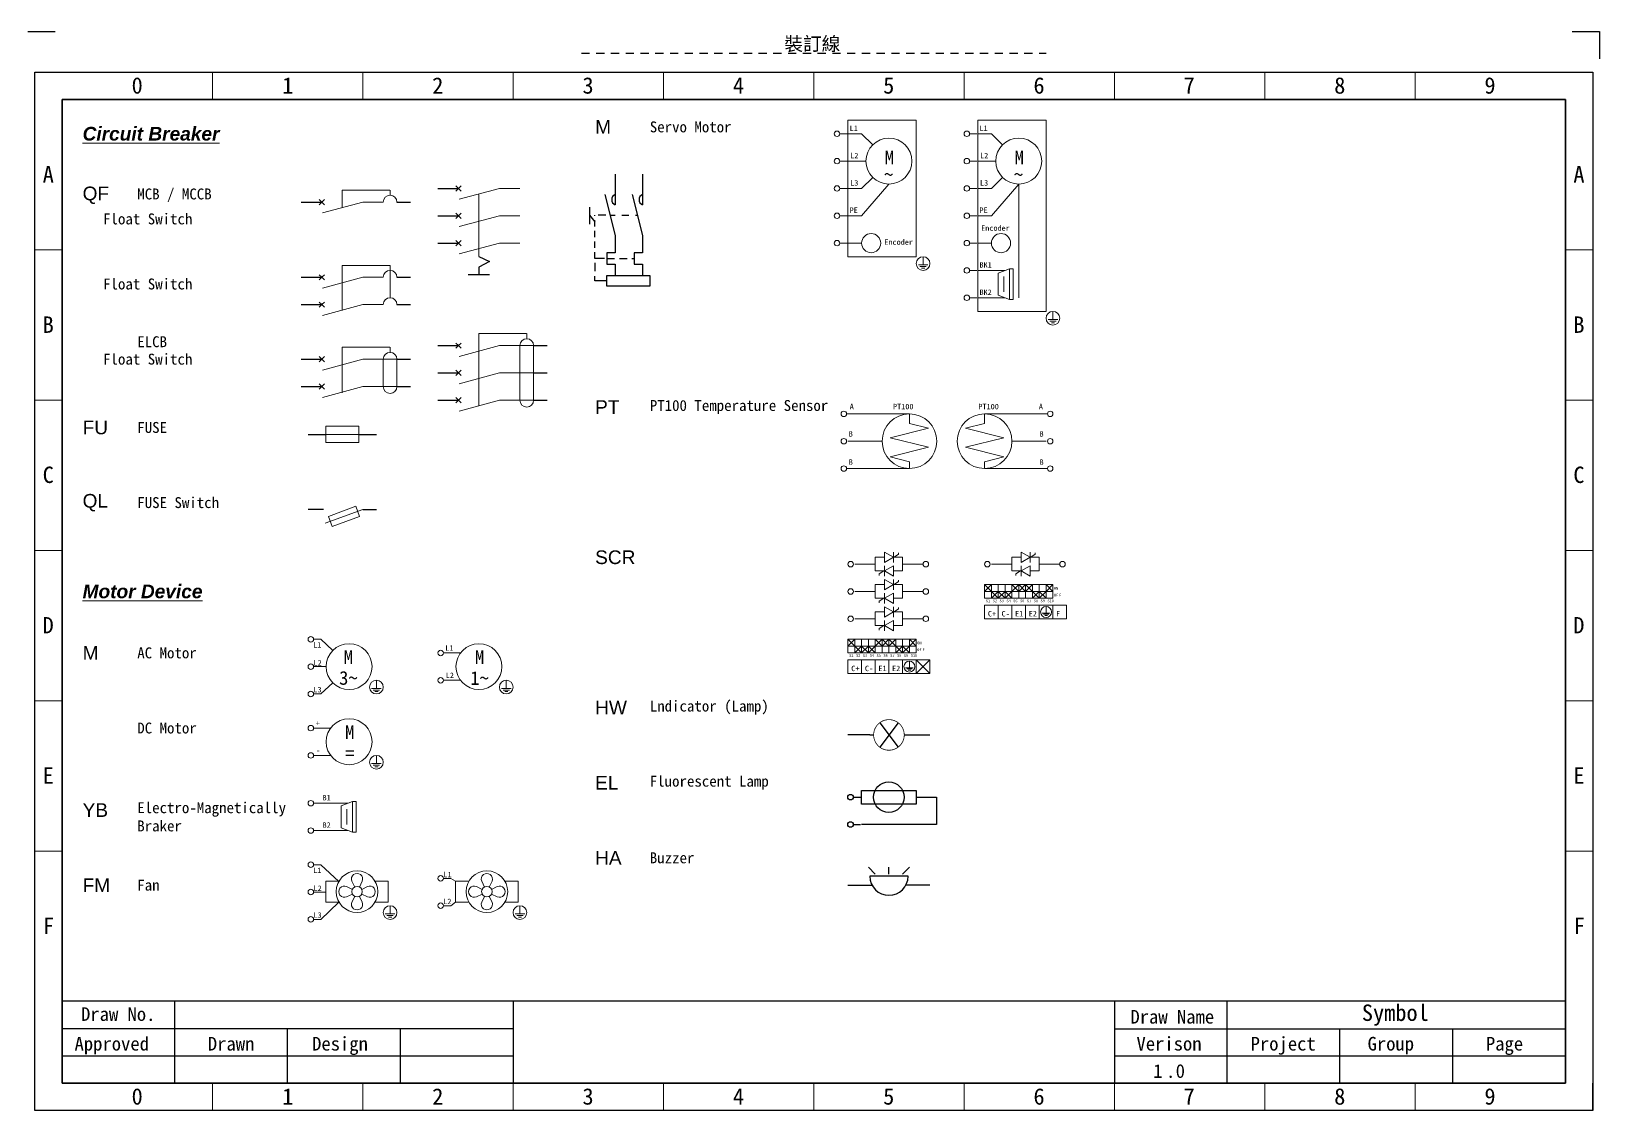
# Model space of a CAD drawing. Header units: millimetres. Extents: x -782 to 3702, y -797 to 1013.
# Drawn here: x 346.1 to 633, y 815.4 to 1012.9 of the extents above; entities that cross this region are included whole.
import ezdxf
from ezdxf.enums import TextEntityAlignment as Align

# ---------------------------------------------------------------- set-up
doc = ezdxf.new("R2010")
doc.units = ezdxf.units.MM
doc.linetypes.add('JIS_02_0.7', pattern=[1.35, 0.75, -0.6])
doc.styles.add('圖框字型', font='kaiu.ttf')
doc.styles.add('符號名稱2.0', font='kaiu.ttf', dxfattribs={"height": 2})
doc.styles.add('符號字型1.0', font='kaiu.ttf', dxfattribs={"height": 1})
doc.styles.add('符號字型2.5', font='kaiu.ttf', dxfattribs={"height": 2.5})
doc.styles.add('符號縮寫2.5', font='arial.ttf', dxfattribs={"height": 2.5})
doc.styles.add('符號說明2.5粗斜', font='arialbi.ttf', dxfattribs={"height": 2.5})

# ---------------------------------------------------------------- blocks, each defined once
blk = doc.blocks.new('A$C44B14BB1')
at = {"color": 0, "linetype": 'ByBlock'}
for p, q in [((0, 0), (3.75, 0)), ((17.5, 0), (20, 0))]:
    blk.add_line(p, q, dxfattribs=at)
at = {"color": 0, "linetype": 'ByBlock', "lineweight": 13}
for p, q in [((3.75, 0), (3.28, 0.47)), ((3.75, 0), (3.28, -0.47)), ((3.75, 0), (4.22, 0.47)), ((3.75, 0), (4.22, -0.47)), ((11.25, 0), (3.91, -1.98)), ((16.23, 2.18), (7.49, 2.18)), ((7.49, 2.18, 0.52), (7.49, -0.94, 3)), ((11.25, 0), (15, 0)), ((16.25, 1.25), (16.25, 2.18))]:
    blk.add_line(p, q, dxfattribs=at)
blk.add_arc((16.25, 0), 1.25, 0, 180, dxfattribs=at)
blk = doc.blocks.new('A$C35284D8F')
at = {"color": 0, "linetype": 'ByBlock'}
for p, q in [((0, 0), (3.75, 0)), ((17.5, 0), (20, 0)), ((0, -5), (3.75, -5)), ((17.5, -5), (20, -5))]:
    blk.add_line(p, q, dxfattribs=at)
at = {"color": 0, "linetype": 'ByBlock', "lineweight": 13}
for p, q in [((3.75, 0), (3.28, 0.47)), ((3.75, 0), (3.28, -0.47)), ((3.75, 0), (4.22, 0.47)), ((3.75, 0), (4.22, -0.47)), ((11.25, 0), (3.91, -1.98)), ((16.25, 2.18), (7.49, 2.18)), ((7.49, 2.18, 0.52), (7.49, -6.09, 3)), ((11.25, 0), (15, 0)), ((16.25, -3.75), (16.25, 2.18)), ((3.75, -5), (3.28, -4.53)), ((3.75, -5), (3.28, -5.47)), ((3.75, -5), (4.22, -4.53)), ((3.75, -5), (4.22, -5.47)), ((11.25, -5), (3.91, -6.98)), ((11.25, -5), (15, -5))]:
    blk.add_line(p, q, dxfattribs=at)
for centre in [(16.25, 0), (16.25, -5)]:
    blk.add_arc(centre, 1.25, 0, 180, dxfattribs=at)
blk = doc.blocks.new('A$C55621C81')
at = {"color": 0, "linetype": 'ByBlock'}
for p, q in [((0, 0), (3.75, 0)), ((0, -5), (3.75, -5)), ((0, -10), (3.75, -10))]:
    blk.add_line(p, q, dxfattribs=at)
at = {"color": 0, "linetype": 'ByBlock', "lineweight": 13}
for p, q in [((3.75, 0), (3.28, 0.47)), ((3.75, 0), (3.28, -0.47)), ((3.75, 0), (4.22, 0.47)), ((3.75, 0), (4.22, -0.47)), ((11.25, 0), (3.91, -1.98)), ((11.25, 0), (15, 0)), ((7.49, -1.02), (7.49, -12.47)), ((3.75, -5), (3.28, -4.53)), ((3.75, -5), (3.28, -5.47)), ((3.75, -5), (4.22, -4.53)), ((3.75, -5), (4.22, -5.47)), ((11.25, -5), (3.91, -6.98)), ((11.25, -5), (15, -5)), ((3.75, -10), (3.28, -9.53)), ((3.75, -10), (3.28, -10.47)), ((3.75, -10), (4.22, -9.53)), ((3.75, -10), (4.22, -10.47)), ((11.25, -10), (3.91, -11.98)), ((11.25, -10), (15, -10))]:
    blk.add_line(p, q, dxfattribs=at)
for p, q in [((7.49, -12.47), (9.44, -13.36)), ((9.44, -13.36), (7.49, -14.39)), ((5.55, -15.75), (7.49, -15.75)), ((7.49, -14.39), (7.49, -15.75)), ((7.49, -15.75), (9.44, -15.75))]:
    blk.add_line(p, q)
blk = doc.blocks.new('A$C05BC1D87')
at = {"color": 0, "linetype": 'ByBlock'}
for p, q in [((0, 0), (3.75, 0)), ((17.5, 0), (20, 0)), ((0, -5), (3.75, -5)), ((17.5, -5), (20, -5))]:
    blk.add_line(p, q, dxfattribs=at)
at = {"color": 0, "linetype": 'ByBlock', "lineweight": 13}
for p, q in [((3.75, 0), (3.28, 0.47)), ((3.75, 0), (3.28, -0.47)), ((3.75, 0), (4.22, 0.47)), ((3.75, 0), (4.22, -0.47)), ((11.25, 0), (3.91, -1.98)), ((16.23, 2.18), (7.49, 2.18)), ((7.49, 2.18, 0.52), (7.49, -6.17, 3)), ((11.25, 0), (17.5, 0)), ((15, 0), (15, -5)), ((16.25, 1.25), (16.25, 2.18)), ((17.5, 0), (17.5, -5)), ((3.75, -5), (3.28, -4.53)), ((3.75, -5), (3.28, -5.47)), ((3.75, -5), (4.22, -4.53)), ((3.75, -5), (4.22, -5.47)), ((11.25, -5), (3.91, -6.98)), ((11.25, -5), (17.5, -5))]:
    blk.add_line(p, q, dxfattribs=at)
for centre, start, end in [((16.25, 0), 0, 180), ((16.25, -5), 180, 0)]:
    blk.add_arc(centre, 1.25, start, end, dxfattribs=at)
blk = doc.blocks.new('A$C50E5563B')
at = {"color": 0, "linetype": 'ByBlock'}
for p, q in [((0, 0), (3.75, 0)), ((17.5, 0), (20, 0)), ((0, -5), (3.75, -5)), ((17.5, -5), (20, -5)), ((0, -10), (3.75, -10)), ((17.5, -10), (20, -10))]:
    blk.add_line(p, q, dxfattribs=at)
at = {"color": 0, "linetype": 'ByBlock', "lineweight": 13}
for p, q in [((3.75, 0), (3.28, 0.47)), ((3.75, 0), (3.28, -0.47)), ((3.75, 0), (4.22, 0.47)), ((3.75, 0), (4.22, -0.47)), ((11.25, 0), (3.91, -1.98)), ((16.23, 2.18), (7.49, 2.18)), ((7.49, 2.18, 0.52), (7.49, -10.95, 3)), ((11.25, 0), (17.5, 0)), ((15, 0), (15, -10)), ((16.25, 1.25), (16.25, 2.18)), ((17.5, 0), (17.5, -10)), ((3.75, -5), (3.28, -4.53)), ((3.75, -5), (3.28, -5.47)), ((3.75, -5), (4.22, -4.53)), ((3.75, -5), (4.22, -5.47)), ((11.25, -5), (3.91, -6.98)), ((11.25, -5), (17.5, -5)), ((3.75, -10), (3.28, -9.53)), ((3.75, -10), (3.28, -10.47)), ((3.75, -10), (4.22, -9.53)), ((3.75, -10), (4.22, -10.47)), ((11.25, -10), (3.91, -11.98)), ((11.25, -10), (17.5, -10))]:
    blk.add_line(p, q, dxfattribs=at)
for centre, start, end in [((16.25, 0), 0, 180), ((16.25, -10), 180, 0)]:
    blk.add_arc(centre, 1.25, start, end, dxfattribs=at)
blk = doc.blocks.new('A$C52DF4044')
at = {"color": 0, "linetype": 'ByBlock'}
for p, q in [((0, 0), (3.25, 0)), ((9.25, 0), (12.5, 0))]:
    blk.add_line(p, q, dxfattribs=at)
at = {"color": 0, "linetype": 'ByBlock', "lineweight": 13}
for p, q in [((3.25, 1.5), (3.25, -1.5)), ((9.25, 1.5), (3.25, 1.5)), ((9.25, 0), (3.25, 0)), ((9.25, -1.5), (9.25, 1.5)), ((3.25, -1.5), (9.25, -1.5))]:
    blk.add_line(p, q, dxfattribs=at)
blk = doc.blocks.new('A$C33DD554E')
at = {"color": 0, "linetype": 'ByBlock'}
for p, q in [((2.81, 0), (0, 0)), ((10, 0), (12.5, 0))]:
    blk.add_line(p, q, dxfattribs=at)
at = {"color": 0, "linetype": 'ByBlock', "lineweight": 13}
for p, q in [((3.75, -1.25), (8.75, 0.62)), ((8.75, 0.62), (3.75, -1.25)), ((8.75, 0.62), (9.38, -1.25)), ((9.38, -1.25), (8.75, 0.62)), ((10, 0), (3.13, -2.5)), ((4.38, -3.13), (3.75, -1.25)), ((3.75, -1.25), (4.38, -3.13)), ((9.38, -1.25), (4.38, -3.13)), ((4.38, -3.13), (9.38, -1.25))]:
    blk.add_line(p, q, dxfattribs=at)
blk = doc.blocks.new('A$C679C7144')
at = {"color": 0, "linetype": 'ByBlock', "lineweight": 13}
for p, q in [((1, 0), (2.33, 0)), ((2.33, 0), (4.54, -2.04)), ((1, -5), (2.33, -5)), ((3.3, -5), (2.33, -5)), ((2.33, -10), (4.53, -7.97)), ((12.5, -7.5), (12.5, -9)), ((1, -10), (2.33, -10)), ((11.62, -9), (13.38, -9)), ((11.92, -9.29), (13.08, -9.29)), ((12.21, -9.58), (12.79, -9.58))]:
    blk.add_line(p, q, dxfattribs=at)
for centre, radius in [((0.5, 0), 0.5), ((7.5, -5), 4.2), ((0.5, -5), 0.5), ((12.5, -8.75), 1.25), ((0.5, -10), 0.5)]:
    blk.add_circle(centre, radius, dxfattribs=at)
at = {"color": 0, "linetype": 'ByBlock', "lineweight": 13, "style": '符號字型1.0'}
for s, p in [('L1', (0.93, -1.52)), ('L2', (1, -4.8)), ('L3', (0.97, -9.71))]:
    blk.add_text(s, height=1, dxfattribs=at).set_placement(p)
at = {"color": 0, "linetype": 'ByBlock', "lineweight": 13, "style": '符號字型2.5'}
for s, p in [('M', (7.37, -3.24)), ('3~', (7.37, -7.09))]:
    blk.add_text(s, height=2.5, dxfattribs=at).set_placement(p, align=Align.MIDDLE)
blk = doc.blocks.new('A$C44B97992')
at = {"color": 0, "linetype": 'ByBlock', "lineweight": 13}
for p, q in [((1, 0), (2.33, 0)), ((4.13, 0), (2.33, 0)), ((1, -5), (2.33, -5)), ((2.33, -5), (4.13, -5)), ((12.5, -5), (12.5, -6.5)), ((11.62, -6.5), (13.38, -6.5)), ((11.92, -6.79), (13.08, -6.79)), ((12.21, -7.08), (12.79, -7.08))]:
    blk.add_line(p, q, dxfattribs=at)
for centre, radius in [((0.5, 0), 0.5), ((7.5, -2.5), 4.2), ((0.5, -5), 0.5), ((12.5, -6.25), 1.25)]:
    blk.add_circle(centre, radius, dxfattribs=at)
at = {"color": 0, "linetype": 'ByBlock', "lineweight": 13, "style": '符號字型1.0'}
for s, p in [('L1', (1.35, 0.4)), ('L2', (1.43, -4.59))]:
    blk.add_text(s, height=1, dxfattribs=at).set_placement(p)
at = {"color": 0, "linetype": 'ByBlock', "lineweight": 13, "style": '符號字型2.5'}
for s, p in [('M', (7.62, -0.74)), ('1~', (7.62, -4.59))]:
    blk.add_text(s, height=2.5, dxfattribs=at).set_placement(p, align=Align.MIDDLE)
blk = doc.blocks.new('A$C04592D44')
at = {"color": 0, "linetype": 'ByBlock', "lineweight": 13}
for p, q in [((1, 0), (2.33, 0)), ((4.13, 0), (2.33, 0)), ((1, -5), (2.33, -5)), ((2.33, -5), (4.13, -5)), ((12.5, -5), (12.5, -6.5)), ((11.62, -6.5), (13.38, -6.5)), ((11.92, -6.79), (13.08, -6.79)), ((12.21, -7.08), (12.79, -7.08))]:
    blk.add_line(p, q, dxfattribs=at)
for centre, radius in [((0.5, 0), 0.5), ((7.5, -2.5), 4.2), ((0.5, -5), 0.5), ((12.5, -6.25), 1.25)]:
    blk.add_circle(centre, radius, dxfattribs=at)
at = {"color": 0, "linetype": 'ByBlock', "lineweight": 13, "style": '符號字型1.0'}
for s, p in [('+', (1.4, 0.4)), ('-', (1.46, -4.59))]:
    blk.add_text(s, height=1, dxfattribs=at).set_placement(p)
at = {"color": 0, "linetype": 'ByBlock', "lineweight": 13, "style": '符號字型2.5'}
for s, p in [('M', (7.62, -0.74)), ('=', (7.62, -4.59))]:
    blk.add_text(s, height=2.5, dxfattribs=at).set_placement(p, align=Align.MIDDLE)
blk = doc.blocks.new('A$C472E2A1E')
at = {"color": 0, "linetype": 'ByBlock', "lineweight": 13}
for p, q in [((1, 0), (2.33, 0)), ((2.33, 0), (7.34, 0)), ((8.12, 0.3), (6.06, -0.49)), ((8.12, -5.3), (8.12, 0.3)), ((8.82, 0.3), (8.12, 0.3)), ((8.82, -5.3), (8.82, 0.3)), ((6.06, -0.49), (6.06, -4.51)), ((7.07, -3.9), (7.07, -1.1)), ((1, -5), (2.33, -5)), ((2.33, -5), (7.34, -5)), ((6.06, -4.51), (8.12, -5.3)), ((8.12, -5.3), (8.82, -5.3))]:
    blk.add_line(p, q, dxfattribs=at)
for centre in [(0.5, 0), (0.5, -5)]:
    blk.add_circle(centre, 0.5, dxfattribs=at)
at = {"color": 0, "linetype": 'ByBlock', "lineweight": 13, "style": '符號字型1.0'}
for s, p in [('B1', (2.64, 0.51)), ('B2', (2.64, -4.49))]:
    blk.add_text(s, height=1, dxfattribs=at).set_placement(p)
blk = doc.blocks.new('A$C63397656')
at = {"color": 0, "linetype": 'ByBlock', "lineweight": 13}
for p, q in [((1, 0), (2.33, 0)), ((2.33, 0), (5.64, -3.06)), ((1, -5), (2.33, -5)), ((3.3, -5), (2.33, -5)), ((3.24, -4.93), (3.24, -3.03)), ((3.24, -3.03), (5.69, -3.03)), ((3.24, -6.84), (3.24, -4.93)), ((8.1, -4.51), (7.05, -3.98)), ((7.05, -5.89), (8.1, -5.36)), ((8.53, -4.08), (8, -3.03)), ((9.9, -3.03), (9.38, -4.08)), ((9.8, -4.51), (10.86, -3.98)), ((10.86, -5.89), (9.81, -5.36)), ((12.25, -3.03), (14.67, -3.03)), ((14.67, -3.03), (14.67, -4.93)), ((14.67, -4.93), (14.67, -6.84)), ((2.33, -10), (5.57, -6.89)), ((5.67, -6.84), (3.24, -6.84)), ((8.53, -5.79), (8, -6.84)), ((9.9, -6.84), (9.38, -5.79)), ((14.67, -6.84), (12.26, -6.84)), ((15, -7.5), (15, -9)), ((1, -10), (2.33, -10)), ((14.12, -9), (15.88, -9)), ((14.42, -9.29), (15.58, -9.29)), ((14.71, -9.58), (15.29, -9.58))]:
    blk.add_line(p, q, dxfattribs=at)
for centre, radius in [((0.5, 0), 0.5), ((0.5, -5), 0.5), ((8.95, -4.93), 0.953), ((15, -8.75), 1.25), ((0.5, -10), 0.5)]:
    blk.add_circle(centre, radius, dxfattribs=at)
for centre, radius, start, end in [((8.95, -4.93), 3.81, 90, 180), ((8.95, -2.63), 1.03, 337.3801, 202.6199), ((8.95, -4.93), 3.81, 0, 90), ((8.95, -4.93), 3.81, 180, 270), ((6.65, -4.93), 1.03, 67.3801, 292.6199), ((8.95, -4.93), 3.81, 270, 0), ((11.25, -4.93), 1.03, 247.3801, 112.6199), ((8.95, -7.23), 1.03, 157.3801, 22.6199)]:
    blk.add_arc(centre, radius, start, end, dxfattribs=at)
at = {"color": 0, "linetype": 'ByBlock', "lineweight": 13, "style": '符號字型1.0'}
for s, p in [('L1', (0.93, -1.52)), ('L2', (1, -4.8)), ('L3', (0.97, -9.71))]:
    blk.add_text(s, height=1, dxfattribs=at).set_placement(p)
blk = doc.blocks.new('A$C152535F5')
at = {"color": 0, "linetype": 'ByBlock', "lineweight": 13}
for p, q in [((1, 0), (2.33, 0)), ((2.33, 0), (3.24, -0.53)), ((3.24, -2.43), (3.24, -0.53)), ((3.24, -0.53), (5.69, -0.53)), ((3.24, -4.34), (3.24, -2.43)), ((8.1, -2.01), (7.05, -1.48)), ((7.05, -3.39), (8.1, -2.86)), ((8.53, -1.58), (8, -0.53)), ((9.9, -0.53), (9.38, -1.58)), ((9.8, -2.01), (10.86, -1.48)), ((10.86, -3.39), (9.81, -2.86)), ((12.25, -0.53), (14.67, -0.53)), ((14.67, -0.53), (14.67, -2.43)), ((14.67, -2.43), (14.67, -4.34)), ((1, -5), (2.33, -5)), ((3.24, -4.34), (2.33, -5)), ((5.67, -4.34), (3.24, -4.34)), ((8.53, -3.29), (8, -4.34)), ((9.9, -4.34), (9.38, -3.29)), ((14.67, -4.34), (12.26, -4.34)), ((15, -5), (15, -6.5)), ((14.12, -6.5), (15.88, -6.5)), ((14.42, -6.79), (15.58, -6.79)), ((14.71, -7.08), (15.29, -7.08))]:
    blk.add_line(p, q, dxfattribs=at)
for centre, radius in [((0.5, 0), 0.5), ((8.95, -2.43), 0.953), ((0.5, -5), 0.5), ((15, -6.25), 1.25)]:
    blk.add_circle(centre, radius, dxfattribs=at)
for centre, radius, start, end in [((8.95, -2.43), 3.81, 90, 180), ((8.95, -0.13), 1.03, 337.3801, 202.6199), ((8.95, -2.43), 3.81, 0, 90), ((8.95, -2.43), 3.81, 180, 270), ((6.65, -2.43), 1.03, 67.3801, 292.6199), ((8.95, -2.43), 3.81, 270, 0), ((11.25, -2.43), 1.03, 247.3801, 112.6199), ((8.95, -4.73), 1.03, 157.3801, 22.6199)]:
    blk.add_arc(centre, radius, start, end, dxfattribs=at)
at = {"color": 0, "linetype": 'ByBlock', "lineweight": 13, "style": '符號字型1.0'}
for s, p in [('L1', (1, 0.2)), ('L2', (0.97, -4.71))]:
    blk.add_text(s, height=1, dxfattribs=at).set_placement(p)
blk = doc.blocks.new('A$C0ABA1A01')
at = {"color": 0, "linetype": 'ByBlock', "lineweight": 13}
for p, q in [((1, 0), (2.33, 0)), ((15, 2.5), (2.5, 2.5)), ((2.5, 2.5), (2.5, -22.5)), ((2.5, 0), (5, 0)), ((5, 0), (7.04, -2.04)), ((15, -22.5), (15, 2.5)), ((1, -5), (2.33, -5)), ((2.5, -5), (5.8, -5)), ((5, -10), (7.03, -7.97)), ((1, -10), (2.33, -10)), ((2.5, -10), (5, -10)), ((5, -15), (10, -9.2)), ((1, -15), (2.33, -15)), ((2.5, -15), (5, -15)), ((5, -15), (5, -15)), ((1, -20), (2.33, -20)), ((2.5, -20), (5, -20)), ((2.5, -22.5), (15, -22.5)), ((16.25, -22.5), (16.25, -24)), ((15.38, -24), (17.12, -24)), ((15.67, -24.29), (16.83, -24.29)), ((15.96, -24.58), (16.54, -24.58))]:
    blk.add_line(p, q, dxfattribs=at)
for centre, radius in [((0.5, 0), 0.5), ((10, -5), 4.2), ((0.5, -5), 0.5), ((0.5, -10), 0.5), ((0.5, -15), 0.5), ((0.5, -20), 0.5), ((6.75, -20), 1.75), ((16.25, -23.75), 1.25)]:
    blk.add_circle(centre, radius, dxfattribs=at)
at = {"color": 0, "linetype": 'ByBlock', "lineweight": 13, "style": '符號字型1.0'}
for s, p in [('L1', (2.81, 0.52)), ('L2', (2.92, -4.48)), ('L3', (2.91, -9.48)), ('PE', (2.81, -14.48)), ('Encoder', (9.16, -20.31))]:
    blk.add_text(s, height=1, dxfattribs=at).set_placement(p)
at = {"color": 0, "linetype": 'ByBlock', "lineweight": 13, "style": '符號字型2.5'}
for s, p in [('M', (10.08, -4.33)), ('~', (9.96, -7.44))]:
    blk.add_text(s, height=2.5, dxfattribs=at).set_placement(p, align=Align.MIDDLE)
blk = doc.blocks.new('A$C69D84E00')
at = {"color": 0, "linetype": 'ByBlock', "lineweight": 13}
for p, q in [((1, 0), (2.33, 0)), ((15, 2.5), (2.5, 2.5)), ((2.5, 2.5), (2.5, -32.5)), ((2.5, 0), (5, 0)), ((5, 0), (7.04, -2.04)), ((15, -32.5), (15, 2.5)), ((1, -5), (2.33, -5)), ((2.5, -5), (5.8, -5)), ((5, -10), (7.03, -7.97)), ((1, -10), (2.33, -10)), ((2.5, -10), (5, -10)), ((5, -15), (10, -9.2)), ((10, -9.2), (10, -30)), ((1, -15), (2.33, -15)), ((2.5, -15), (5, -15)), ((5, -15), (5, -15)), ((1, -20), (2.33, -20)), ((2.5, -20), (5, -20)), ((1, -25), (2.33, -25)), ((2.5, -25), (7.51, -25)), ((8.29, -24.7), (6.23, -25.49)), ((6.23, -25.49), (6.23, -29.51)), ((8.29, -30.3), (8.29, -24.7)), ((8.99, -24.7), (8.29, -24.7)), ((8.99, -30.3), (8.99, -24.7)), ((7.24, -28.9), (7.24, -26.1)), ((1, -30), (2.33, -30)), ((2.5, -30), (7.51, -30)), ((6.23, -29.51), (8.29, -30.3)), ((8.29, -30.3), (8.99, -30.3)), ((2.5, -32.5), (15, -32.5)), ((15.38, -34), (17.13, -34)), ((15.67, -34.29), (16.83, -34.29)), ((16.25, -32.5), (16.25, -34)), ((15.96, -34.58), (16.54, -34.58))]:
    blk.add_line(p, q, dxfattribs=at)
for centre, radius in [((0.5, 0), 0.5), ((10, -5), 4.2), ((0.5, -5), 0.5), ((0.5, -10), 0.5), ((0.5, -15), 0.5), ((0.5, -20), 0.5), ((6.75, -20), 1.75), ((0.5, -25), 0.5), ((0.5, -30), 0.5), ((16.25, -33.75), 1.25)]:
    blk.add_circle(centre, radius, dxfattribs=at)
at = {"color": 0, "linetype": 'ByBlock', "lineweight": 13, "style": '符號字型1.0'}
for s, p in [('L1', (2.81, 0.52)), ('L2', (2.92, -4.48)), ('L3', (2.91, -9.48)), ('PE', (2.81, -14.48)), ('Encoder', (3.12, -17.75)), ('BK1', (2.81, -24.49)), ('BK2', (2.81, -29.49))]:
    blk.add_text(s, height=1, dxfattribs=at).set_placement(p)
at = {"color": 0, "linetype": 'ByBlock', "lineweight": 13, "style": '符號字型2.5'}
for s, p in [('M', (10.08, -4.33)), ('~', (9.96, -7.44))]:
    blk.add_text(s, height=2.5, dxfattribs=at).set_placement(p, align=Align.MIDDLE)
blk = doc.blocks.new('A$C33E17E8F')
at = {"color": 0, "linetype": 'ByBlock', "lineweight": 13}
for p, q in [((1, 0), (2.5, 0)), ((12.5, 0), (2.5, 0)), ((12.5, 0), (12.5, -1.75)), ((9, -4.38), (16, -2.62)), ((16, -2.62), (12.5, -1.75)), ((7.5, -5), (1.25, -5)), ((9, -4.38), (9, -4.38)), ((16, -6.12), (9, -4.38)), ((9, -7.88), (16, -6.12)), ((9, -7.88), (12.5, -8.75)), ((1, -10), (2.5, -10)), ((12.5, -10), (2.5, -10)), ((12.5, -8.75), (12.5, -10))]:
    blk.add_line(p, q, dxfattribs=at)
for centre in [(0.5, 0), (0.5, -5), (0.5, -10)]:
    blk.add_circle(centre, 0.5, dxfattribs=at)
for start, end in [(90, 270), (270, 90)]:
    blk.add_arc((12.5, -5), 5, start, end, dxfattribs=at)
at = {"color": 0, "linetype": 'ByBlock', "lineweight": 13, "style": '符號字型1.0'}
for s, p in [('A', (1.57, 0.85)), ('PT100', (9.5, 0.84)), ('B', (1.4, -4.17)), ('B', (1.4, -9.32))]:
    blk.add_text(s, height=1, dxfattribs=at).set_placement(p)
blk = doc.blocks.new('A$C43A1422B')
at = {"color": 0, "linetype": 'ByBlock', "lineweight": 13}
for p, q in [((-12.5, 0), (-12.5, -1.75)), ((-12.5, 0), (-2.5, 0)), ((-1, 0), (-2.5, 0)), ((-16, -2.62), (-12.5, -1.75)), ((-9, -4.38), (-16, -2.62)), ((-16, -6.12), (-9, -4.38)), ((-9, -4.38), (-9, -4.38)), ((-7.5, -5), (-1.25, -5)), ((-9, -7.88), (-16, -6.12)), ((-9, -7.88), (-12.5, -8.75)), ((-12.5, -8.75), (-12.5, -10)), ((-12.5, -10), (-2.5, -10)), ((-1, -10), (-2.5, -10))]:
    blk.add_line(p, q, dxfattribs=at)
for centre in [(-0.5, 0), (-0.5, -5), (-0.5, -10)]:
    blk.add_circle(centre, 0.5, dxfattribs=at)
for start, end in [(90, 270), (270, 90)]:
    blk.add_arc((-12.5, -5), 5, start, end, dxfattribs=at)
at = {"color": 0, "linetype": 'ByBlock', "lineweight": 13, "style": '符號字型1.0'}
for s, p in [('PT100', (-13.64, 0.84)), ('A', (-2.58, 0.85)), ('B', (-2.45, -4.17)), ('B', (-2.45, -9.32))]:
    blk.add_text(s, height=1, dxfattribs=at).set_placement(p)
blk = doc.blocks.new('A$C1A0F7333')
at = {"color": 0, "linetype": 'ByBlock', "lineweight": 13}
for p, q in [((5, 3.75), (5, 1.25)), ((5, 3.75), (6.68, 3.75)), ((6.68, 4.71), (6.68, 2.79)), ((8.34, 3.75), (6.68, 4.71)), ((6.68, 2.79), (8.34, 3.75)), ((8.34, 4.71), (8.34, 2.79)), ((10, 3.75), (8.34, 3.75)), ((8.45, 3.75), (9.27, 4.3)), ((9.27, 4.3), (9.27, 4.57)), ((10, 3.75), (10, 1.25)), ((5, 2.5), (1.25, 2.5)), ((6.67, 1.25), (5, 1.25)), ((6.56, 1.25), (5.74, 0.7)), ((5.74, 0.7), (5.74, 0.43)), ((6.67, 1.25), (8.33, 2.21)), ((6.67, 2.21), (6.67, 0.29)), ((8.33, 0.29), (6.67, 1.25)), ((8.33, 2.21), (8.33, 0.29)), ((10, 1.25), (8.33, 1.25)), ((10, 2.5), (13.75, 2.5)), ((5, -2.5), (1.25, -2.5)), ((5, -1.25), (5, -3.75)), ((5, -1.25), (6.68, -1.25)), ((6.67, -3.75), (8.33, -2.79)), ((6.67, -2.79), (6.67, -4.71)), ((6.68, -0.29), (6.68, -2.21)), ((8.34, -1.25), (6.68, -0.29)), ((6.68, -2.21), (8.34, -1.25)), ((8.33, -2.79), (8.33, -4.71)), ((8.34, -0.29), (8.34, -2.21)), ((10, -1.25), (8.34, -1.25)), ((8.45, -1.25), (9.27, -0.7)), ((9.27, -0.7), (9.27, -0.43)), ((10, -1.25), (10, -3.75)), ((10, -2.5), (13.75, -2.5)), ((6.67, -3.75), (5, -3.75)), ((6.56, -3.75), (5.74, -4.3)), ((5.74, -4.3), (5.74, -4.57)), ((8.33, -4.71), (6.67, -3.75)), ((6.68, -5.29), (6.68, -7.21)), ((8.34, -6.25), (6.68, -5.29)), ((10, -3.75), (8.33, -3.75)), ((8.34, -5.29), (8.34, -7.21)), ((8.45, -6.25), (9.27, -5.7)), ((9.27, -5.7), (9.27, -5.43)), ((5, -7.5), (1.25, -7.5)), ((5, -6.25), (5, -8.75)), ((5, -6.25), (6.68, -6.25)), ((6.67, -8.75), (8.33, -7.79)), ((6.67, -7.79), (6.67, -9.71)), ((6.68, -7.21), (8.34, -6.25)), ((8.33, -7.79), (8.33, -9.71)), ((10, -6.25), (8.34, -6.25)), ((10, -6.25), (10, -8.75)), ((10, -7.5), (13.75, -7.5)), ((0, -11.25), (1.25, -11.25)), ((0, -12.5), (0, -11.25)), ((0, -12.5), (1.25, -11.25)), ((1.25, -11.25), (0, -11.25)), ((0, -11.25), (1.25, -12.5)), ((1.25, -11.25), (1.25, -12.5)), ((1.25, -11.25), (2.5, -11.25)), ((1.25, -12.5), (1.25, -11.25)), ((2.5, -11.25), (2.5, -12.5)), ((2.5, -11.25), (3.75, -11.25)), ((2.5, -12.5), (2.5, -11.25)), ((3.75, -11.25), (3.75, -12.5)), ((3.75, -11.25), (5, -11.25)), ((3.75, -12.5), (3.75, -11.25)), ((6.67, -8.75), (5, -8.75)), ((5, -11.25), (5, -12.5)), ((5, -11.25), (6.25, -11.25)), ((5, -12.5), (5, -11.25)), ((6.25, -11.25), (5, -12.5)), ((5, -11.25), (6.25, -12.5)), ((6.56, -8.75), (5.74, -9.3)), ((5.74, -9.3), (5.74, -9.57)), ((6.25, -11.25), (6.25, -12.5)), ((6.25, -11.25), (7.5, -11.25)), ((6.25, -12.5), (6.25, -11.25)), ((7.5, -11.25), (6.25, -12.5)), ((6.25, -11.25), (7.5, -12.5)), ((8.33, -9.71), (6.67, -8.75)), ((7.5, -11.25), (7.5, -12.5)), ((7.5, -11.25), (8.75, -11.25)), ((7.5, -12.5), (7.5, -11.25)), ((8.75, -11.25), (7.5, -12.5)), ((7.5, -11.25), (8.75, -12.5)), ((10, -8.75), (8.33, -8.75)), ((8.75, -11.25), (8.75, -12.5)), ((8.75, -11.25), (10, -11.25)), ((8.75, -12.5), (8.75, -11.25)), ((10, -11.25), (10, -12.5)), ((10, -11.25), (11.25, -11.25)), ((10, -12.5), (10, -11.25)), ((11.25, -11.25), (11.25, -12.5)), ((11.25, -11.25), (12.5, -11.25)), ((11.25, -12.5), (11.25, -11.25)), ((11.25, -12.5), (12.5, -11.25)), ((11.25, -11.25), (12.5, -12.5)), ((12.5, -11.25), (12.5, -12.5)), ((0, -12.5), (1.25, -12.5)), ((0, -13.75), (0, -12.5)), ((1.25, -12.5), (0, -12.5)), ((1.25, -13.75), (0, -13.75)), ((1.25, -12.5), (1.25, -13.75)), ((1.25, -12.5), (2.5, -12.5)), ((1.25, -13.75), (1.25, -12.5)), ((2.5, -12.5), (1.25, -12.5)), ((2.5, -12.5), (1.25, -13.75)), ((1.25, -12.5), (2.5, -13.75)), ((2.5, -13.75), (1.25, -13.75)), ((2.5, -12.5), (2.5, -13.75)), ((2.5, -12.5), (3.75, -12.5)), ((2.5, -13.75), (2.5, -12.5)), ((3.75, -12.5), (2.5, -12.5)), ((3.75, -12.5), (2.5, -13.75)), ((2.5, -12.5), (3.75, -13.75)), ((3.75, -13.75), (2.5, -13.75)), ((3.75, -12.5), (3.75, -13.75)), ((3.75, -12.5), (5, -12.5)), ((3.75, -13.75), (3.75, -12.5)), ((5, -12.5), (3.75, -12.5)), ((5, -12.5), (3.75, -13.75)), ((3.75, -12.5), (5, -13.75)), ((5, -13.75), (3.75, -13.75)), ((5, -12.5), (5, -13.75)), ((5, -12.5), (6.25, -12.5)), ((5, -13.75), (5, -12.5)), ((6.25, -12.5), (5, -12.5)), ((6.25, -13.75), (5, -13.75)), ((6.25, -12.5), (6.25, -13.75)), ((6.25, -12.5), (7.5, -12.5)), ((6.25, -13.75), (6.25, -12.5)), ((7.5, -12.5), (6.25, -12.5)), ((7.5, -13.75), (6.25, -13.75)), ((7.5, -12.5), (7.5, -13.75)), ((7.5, -12.5), (8.75, -12.5)), ((7.5, -13.75), (7.5, -12.5)), ((8.75, -12.5), (7.5, -12.5)), ((8.75, -13.75), (7.5, -13.75)), ((8.75, -12.5), (8.75, -13.75)), ((8.75, -12.5), (10, -12.5)), ((8.75, -13.75), (8.75, -12.5)), ((10, -12.5), (8.75, -12.5)), ((8.75, -12.5), (10, -13.75)), ((10, -12.5), (8.75, -13.75)), ((10, -13.75), (8.75, -13.75)), ((10, -12.5), (10, -13.75)), ((10, -12.5), (11.25, -12.5)), ((10, -13.75), (10, -12.5)), ((11.25, -12.5), (10, -12.5)), ((10, -12.5), (11.25, -13.75)), ((10, -13.75), (11.25, -12.5)), ((11.25, -13.75), (10, -13.75)), ((11.25, -12.5), (11.25, -13.75)), ((11.25, -12.5), (12.5, -12.5)), ((11.25, -13.75), (11.25, -12.5)), ((12.5, -12.5), (11.25, -12.5)), ((12.5, -13.75), (11.25, -13.75)), ((12.5, -12.5), (12.5, -13.75)), ((0, -15), (2.5, -15)), ((0, -17.5), (0, -15)), ((2.5, -15), (2.5, -17.5)), ((2.5, -15), (5, -15)), ((2.5, -17.5), (2.5, -15)), ((5, -15), (5, -17.5)), ((5, -15), (7.5, -15)), ((5, -17.5), (5, -15)), ((7.5, -15), (7.5, -17.5)), ((7.5, -15), (10, -15)), ((7.5, -17.5), (7.5, -15)), ((10, -15), (10, -17.5)), ((10, -15), (12.5, -15)), ((10, -17.5), (10, -15)), ((12.5, -15), (12.5, -17.5)), ((12.5, -15), (15, -15)), ((12.5, -17.5), (12.5, -15)), ((12.5, -17.5), (15, -15)), ((12.5, -15), (15, -17.5)), ((15, -15), (15, -17.5)), ((2.5, -17.5), (0, -17.5)), ((5, -17.5), (2.5, -17.5)), ((7.5, -17.5), (5, -17.5)), ((10, -17.5), (7.5, -17.5)), ((12.5, -17.5), (10, -17.5)), ((15, -17.5), (12.5, -17.5))]:
    blk.add_line(p, q, dxfattribs=at)
for points in [[(10.55, -16.45), (11.95, -16.45)], [(10.78, -16.68), (11.72, -16.68)], [(11.02, -16.92), (11.48, -16.92)], [(11.25, -15.25), (11.25, -16.45)]]:
    blk.add_lwpolyline(points, dxfattribs=at)
for centre, radius in [((0.5, 2.5), 0.5), ((14.25, 2.5), 0.5), ((0.5, -2.5), 0.5), ((14.25, -2.5), 0.5), ((0.5, -7.5), 0.5), ((14.25, -7.5), 0.5), ((11.25, -16.25), 1)]:
    blk.add_circle(centre, radius, dxfattribs=at)
at = {"color": 0, "linetype": 'ByBlock', "lineweight": 13, "style": '符號字型1.0'}
for s, height, p in [('S1', 0.5, (0.24, -14.46)), ('S2', 0.5, (1.49, -14.46)), ('S3', 0.5, (2.74, -14.46)), ('S4', 0.5, (3.99, -14.46)), ('S5', 0.5, (5.24, -14.46)), ('S6', 0.5, (6.49, -14.46)), ('S7', 0.5, (7.74, -14.46)), ('S8', 0.5, (8.99, -14.46)), ('S9', 0.5, (10.24, -14.46)), ('S10', 0.5, (11.49, -14.46)), ('ON', 0.5, (12.68, -12.16)), ('OF', 0.5, (12.68, -13.41)), ('F', 0.5, (13.65, -13.41)), ('C+', 1, (0.6, -17.08)), ('C-', 1, (3.1, -17.08)), ('E1', 1, (5.57, -17.07)), ('E2', 1, (8.07, -17.07))]:
    blk.add_text(s, height=height, dxfattribs=at).set_placement(p)
blk = doc.blocks.new('A$C51ED1EFD')
at = {"color": 0, "linetype": 'ByBlock', "lineweight": 13}
for p, q in [((5, 3.75), (5, 1.25)), ((5, 3.75), (6.68, 3.75)), ((6.68, 4.71), (6.68, 2.79)), ((8.34, 3.75), (6.68, 4.71)), ((6.68, 2.79), (8.34, 3.75)), ((8.34, 4.71), (8.34, 2.79)), ((10, 3.75), (8.34, 3.75)), ((8.45, 3.75), (9.27, 4.3)), ((9.27, 4.3), (9.27, 4.57)), ((10, 3.75), (10, 1.25)), ((5, 2.5), (1.25, 2.5)), ((6.67, 1.25), (5, 1.25)), ((6.56, 1.25), (5.74, 0.7)), ((5.74, 0.7), (5.74, 0.43)), ((6.67, 1.25), (8.33, 2.21)), ((6.67, 2.21), (6.67, 0.29)), ((8.33, 0.29), (6.67, 1.25)), ((8.33, 2.21), (8.33, 0.29)), ((10, 1.25), (8.33, 1.25)), ((10, 2.5), (13.75, 2.5)), ((0, -1.25), (1.25, -1.25)), ((0, -2.5), (0, -1.25)), ((0, -2.5), (1.25, -1.25)), ((1.25, -1.25), (0, -1.25)), ((0, -1.25), (1.25, -2.5)), ((0, -2.5), (1.25, -2.5)), ((0, -3.75), (0, -2.5)), ((1.25, -2.5), (0, -2.5)), ((1.25, -1.25), (1.25, -2.5)), ((1.25, -1.25), (2.5, -1.25)), ((1.25, -2.5), (1.25, -1.25)), ((1.25, -2.5), (1.25, -3.75)), ((1.25, -2.5), (2.5, -2.5)), ((1.25, -3.75), (1.25, -2.5)), ((2.5, -2.5), (1.25, -2.5)), ((2.5, -2.5), (1.25, -3.75)), ((1.25, -2.5), (2.5, -3.75)), ((2.5, -1.25), (2.5, -2.5)), ((2.5, -1.25), (3.75, -1.25)), ((2.5, -2.5), (2.5, -1.25)), ((2.5, -2.5), (2.5, -3.75)), ((2.5, -2.5), (3.75, -2.5)), ((2.5, -3.75), (2.5, -2.5)), ((3.75, -2.5), (2.5, -2.5)), ((3.75, -2.5), (2.5, -3.75)), ((2.5, -2.5), (3.75, -3.75)), ((3.75, -1.25), (3.75, -2.5)), ((3.75, -1.25), (5, -1.25)), ((3.75, -2.5), (3.75, -1.25)), ((3.75, -2.5), (3.75, -3.75)), ((3.75, -2.5), (5, -2.5)), ((3.75, -3.75), (3.75, -2.5)), ((5, -2.5), (3.75, -2.5)), ((5, -2.5), (3.75, -3.75)), ((3.75, -2.5), (5, -3.75)), ((5, -1.25), (5, -2.5)), ((5, -1.25), (6.25, -1.25)), ((5, -2.5), (5, -1.25)), ((6.25, -1.25), (5, -2.5)), ((5, -1.25), (6.25, -2.5)), ((5, -2.5), (5, -3.75)), ((5, -2.5), (6.25, -2.5)), ((5, -3.75), (5, -2.5)), ((6.25, -2.5), (5, -2.5)), ((6.25, -1.25), (6.25, -2.5)), ((6.25, -1.25), (7.5, -1.25)), ((6.25, -2.5), (6.25, -1.25)), ((7.5, -1.25), (6.25, -2.5)), ((6.25, -1.25), (7.5, -2.5)), ((6.25, -2.5), (6.25, -3.75)), ((6.25, -2.5), (7.5, -2.5)), ((6.25, -3.75), (6.25, -2.5)), ((7.5, -2.5), (6.25, -2.5)), ((7.5, -1.25), (7.5, -2.5)), ((7.5, -1.25), (8.75, -1.25)), ((7.5, -2.5), (7.5, -1.25)), ((8.75, -1.25), (7.5, -2.5)), ((7.5, -1.25), (8.75, -2.5)), ((7.5, -2.5), (7.5, -3.75)), ((7.5, -2.5), (8.75, -2.5)), ((7.5, -3.75), (7.5, -2.5)), ((8.75, -2.5), (7.5, -2.5)), ((8.75, -1.25), (8.75, -2.5)), ((8.75, -1.25), (10, -1.25)), ((8.75, -2.5), (8.75, -1.25)), ((8.75, -2.5), (8.75, -3.75)), ((8.75, -2.5), (10, -2.5)), ((8.75, -3.75), (8.75, -2.5)), ((10, -2.5), (8.75, -2.5)), ((8.75, -2.5), (10, -3.75)), ((10, -2.5), (8.75, -3.75)), ((10, -1.25), (10, -2.5)), ((10, -1.25), (11.25, -1.25)), ((10, -2.5), (10, -1.25)), ((10, -2.5), (10, -3.75)), ((10, -2.5), (11.25, -2.5)), ((10, -3.75), (10, -2.5)), ((11.25, -2.5), (10, -2.5)), ((10, -2.5), (11.25, -3.75)), ((10, -3.75), (11.25, -2.5)), ((11.25, -1.25), (11.25, -2.5)), ((11.25, -1.25), (12.5, -1.25)), ((11.25, -2.5), (11.25, -1.25)), ((11.25, -2.5), (12.5, -1.25)), ((11.25, -1.25), (12.5, -2.5)), ((11.25, -2.5), (11.25, -3.75)), ((11.25, -2.5), (12.5, -2.5)), ((11.25, -3.75), (11.25, -2.5)), ((12.5, -2.5), (11.25, -2.5)), ((12.5, -1.25), (12.5, -2.5)), ((12.5, -2.5), (12.5, -3.75)), ((1.25, -3.75), (0, -3.75)), ((0, -5), (2.5, -5)), ((0, -7.5), (0, -5)), ((2.5, -3.75), (1.25, -3.75)), ((3.75, -3.75), (2.5, -3.75)), ((2.5, -5), (2.5, -7.5)), ((2.5, -5), (5, -5)), ((2.5, -7.5), (2.5, -5)), ((5, -3.75), (3.75, -3.75)), ((6.25, -3.75), (5, -3.75)), ((5, -5), (5, -7.5)), ((5, -5), (7.5, -5)), ((5, -7.5), (5, -5)), ((7.5, -3.75), (6.25, -3.75)), ((8.75, -3.75), (7.5, -3.75)), ((7.5, -5), (7.5, -7.5)), ((7.5, -5), (10, -5)), ((7.5, -7.5), (7.5, -5)), ((10, -3.75), (8.75, -3.75)), ((11.25, -3.75), (10, -3.75)), ((10, -5), (10, -7.5)), ((10, -5), (12.5, -5)), ((10, -7.5), (10, -5)), ((12.5, -3.75), (11.25, -3.75)), ((12.5, -5), (12.5, -7.5)), ((12.5, -5), (15, -5)), ((12.5, -7.5), (12.5, -5)), ((15, -5), (15, -7.5)), ((2.5, -7.5), (0, -7.5)), ((5, -7.5), (2.5, -7.5)), ((7.5, -7.5), (5, -7.5)), ((10, -7.5), (7.5, -7.5)), ((12.5, -7.5), (10, -7.5)), ((15, -7.5), (12.5, -7.5))]:
    blk.add_line(p, q, dxfattribs=at)
for points in [[(11.25, -5.25), (11.25, -6.45)], [(10.55, -6.45), (11.95, -6.45)], [(10.78, -6.68), (11.72, -6.68)], [(11.02, -6.92), (11.48, -6.92)]]:
    blk.add_lwpolyline(points, dxfattribs=at)
for centre, radius in [((0.5, 2.5), 0.5), ((14.25, 2.5), 0.5), ((11.25, -6.25), 1)]:
    blk.add_circle(centre, radius, dxfattribs=at)
at = {"color": 0, "linetype": 'ByBlock', "lineweight": 13, "style": '符號字型1.0'}
for s, height, p in [('ON', 0.5, (12.68, -2.16)), ('S1', 0.5, (0.24, -4.46)), ('S2', 0.5, (1.49, -4.46)), ('S3', 0.5, (2.74, -4.46)), ('S4', 0.5, (3.99, -4.46)), ('S5', 0.5, (5.24, -4.46)), ('S6', 0.5, (6.49, -4.46)), ('S7', 0.5, (7.74, -4.46)), ('S8', 0.5, (8.99, -4.46)), ('S9', 0.5, (10.24, -4.46)), ('S10', 0.5, (11.49, -4.46)), ('OF', 0.5, (12.68, -3.41)), ('F', 0.5, (13.65, -3.41)), ('C+', 1, (0.6, -7.08)), ('C-', 1, (3.1, -7.08)), ('E1', 1, (5.57, -7.07)), ('E2', 1, (8.07, -7.07)), ('F', 1, (13.07, -7.06))]:
    blk.add_text(s, height=height, dxfattribs=at).set_placement(p)
blk = doc.blocks.new('SYMB2_M_263')
at = {"color": 7}
for p, q in [((0, 0), (0, -1)), ((3.2, -2.6), (-3.2, -7.4)), ((0, -9), (0, -10))]:
    blk.add_line(p, q, dxfattribs=at)
at = {"color": 7, "const_width": 0.2}
blk.add_lwpolyline([(0, -1, 1), (0, -9, 1)], format="xyb", close=True, dxfattribs=at)
at = {"color": 7}
blk.add_lwpolyline([(3.2, -7.4), (-3.2, -2.6)], dxfattribs=at)
blk = doc.blocks.new('A$C2CEB007F')
at = {"color": 0, "linetype": 'ByBlock', "lineweight": -2}
for p, q in [((4, 0), (0, 0)), ((11, 0), (15, 0))]:
    blk.add_line(p, q, dxfattribs=at)
at = {"color": 0, "linetype": 'ByBlock', "lineweight": -2, "xscale": 0.7000000000000455, "yscale": 0.7000000000000455, "zscale": 0.7000000000000455, "rotation": 90}
blk.add_blockref('SYMB2_M_263', (4, 0), dxfattribs=at)
blk = doc.blocks.new('A$C064F5B6B')
for p, q in [((0.97, -0.14), (2.3, -0.14)), ((12.47, -0.14), (16.22, -0.14)), ((16.22, -0.14), (16.22, -5.14)), ((0.97, -5.14), (2.3, -5.14)), ((16.22, -5.14), (2.47, -5.14))]:
    blk.add_line(p, q)
blk.add_lwpolyline([(2.47, 1.11), (12.47, 1.11), (12.47, -1.39), (2.47, -1.39)], close=True)
for centre, radius in [((0.47, -0.14), 0.5), ((7.47, -0.14), 2.8), ((0.47, -5.14), 0.5)]:
    blk.add_circle(centre, radius)
blk = doc.blocks.new('NFB 2P')
at = {"ltscale": 2}
for p, q in [((24.98, 718.72), (24.98, 713.1)), ((29.98, 718.72), (29.98, 713.1)), ((23.11, 714.97), (24.98, 707.47)), ((28.11, 714.97), (29.98, 707.47)), ((20.32, 712.69), (20.32, 709.55)), ((20.32, 711.18), (21.27, 709.99)), ((21.27, 711.08), (21.27, 711.22)), ((21.27, 709.13), (21.27, 710.3)), ((23.32, 711.22), (21.91, 711.22)), ((24.04, 711.22), (24.98, 711.22)), ((26.23, 711.22), (27.48, 711.22)), ((28.73, 711.22), (29.04, 711.22)), ((21.27, 707.17), (21.27, 708.34)), ((21.27, 705.22), (21.27, 706.39)), ((24.98, 707.47), (24.98, 705.5)), ((29.98, 707.47), (29.98, 705.5)), ((21.27, 703.26), (21.27, 704.43)), ((23.02, 703.26), (21.27, 703.26)), ((21.27, 702.48), (21.27, 700.96)), ((21.27, 699.2), (21.27, 700.01)), ((23.47, 699.2), (21.27, 699.2))]:
    blk.add_line(p, q, dxfattribs=at)
at = {"color": 0}
for p, q in [((24.98, 704.28), (23.47, 704.28)), ((23.47, 704.28), (23.47, 702.24)), ((23.47, 703.26), (24.88, 703.26)), ((24.98, 705.5), (24.98, 704.28)), ((25.77, 703.26), (27.18, 703.26)), ((28.07, 703.26), (28.47, 703.26)), ((29.98, 704.28), (28.47, 704.28)), ((28.47, 704.28), (28.47, 702.24)), ((29.98, 705.5), (29.98, 704.28)), ((23.47, 702.24), (24.98, 702.24)), ((24.98, 702.24), (24.98, 700.19)), ((28.47, 702.24), (29.98, 702.24)), ((29.98, 702.24), (29.98, 700.19))]:
    blk.add_line(p, q, dxfattribs=at)
at = {"ltscale": 2}
blk.add_lwpolyline([(23.47, 700.19), (31.33, 700.19), (31.33, 698.23), (23.47, 698.23)], close=True, dxfattribs=at)
for centre in [(25.39, 714.04), (30.39, 714.04)]:
    blk.add_arc(centre, 1.02, 113.3776, 246.6224, dxfattribs=at)

msp = doc.modelspace()

# ---------------------------------------------------------------- linework, layer by layer
at = {"color": 0}
for p, q in [((345.47, 1012.93), (350.47, 1012.93)), ((627.97, 1012.93), (632.97, 1012.93)), ((632.97, 1012.93), (632.97, 1007.93)), ((626.72, 920.43), (626.72, 915.43)), ((372.35, 820.43), (372.35, 835.47)), ((564.85, 820.43), (564.85, 835.47)), ((351.72, 830.46), (434.22, 830.46)), ((392.97, 820.43), (392.97, 830.46)), ((413.6, 820.43), (413.6, 830.46)), ((544.22, 830.43), (626.72, 830.43)), ((585.47, 820.43), (585.47, 830.43)), ((606.1, 820.43), (606.1, 830.43)), ((351.72, 825.44), (434.22, 825.44)), ((544.22, 825.43), (626.72, 825.43)), ((631.72, 815.43), (631.72, 820.43)), ((631.72, 815.43), (626.72, 815.43))]:
    msp.add_line(p, q, dxfattribs=at)
at = {"color": 0, "linetype": 'JIS_02_0.7', "ltscale": 2}
msp.add_line((446.72, 1008.93), (531.72, 1008.93), dxfattribs=at)
at = {"color": 0, "lineweight": 15}
for p, q in [((379.22, 1000.43), (379.22, 1005.43)), ((406.72, 1000.43), (406.72, 1005.43)), ((434.22, 1000.43), (434.22, 1005.43)), ((461.72, 1000.43), (461.72, 1005.43)), ((489.22, 1000.43), (489.22, 1005.43)), ((516.72, 1000.43), (516.72, 1005.43)), ((544.22, 1000.43), (544.22, 1005.43)), ((571.72, 1000.43), (571.72, 1005.43)), ((599.22, 1000.43), (599.22, 1005.43)), ((346.72, 972.93), (351.72, 972.93)), ((626.72, 972.93), (631.72, 972.93)), ((346.72, 945.43), (351.72, 945.43)), ((626.72, 945.43), (631.72, 945.43)), ((346.72, 917.93), (351.72, 917.93)), ((626.72, 917.93), (631.72, 917.93)), ((346.72, 890.43), (351.72, 890.43)), ((626.72, 890.43), (631.72, 890.43)), ((346.72, 862.93), (351.72, 862.93)), ((626.72, 862.93), (631.72, 862.93)), ((379.22, 815.43), (379.22, 820.43)), ((406.72, 815.43), (406.72, 820.43)), ((434.22, 815.43), (434.22, 820.43)), ((461.72, 815.43), (461.72, 820.43)), ((489.22, 815.43), (489.22, 820.43)), ((516.72, 815.43), (516.72, 820.43)), ((544.22, 815.43), (544.22, 820.43)), ((571.72, 815.43), (571.72, 820.43)), ((599.22, 815.43), (599.22, 820.43))]:
    msp.add_line(p, q, dxfattribs=at)
at = {"color": 0, "lineweight": 35}
for p, q in [((626.72, 1000.43), (351.72, 1000.43)), ((351.72, 1000.43), (351.72, 820.43)), ((626.72, 820.43), (626.72, 1000.43)), ((351.72, 820.43), (626.72, 820.43))]:
    msp.add_line(p, q, dxfattribs=at)
for p, q in [((500.47, 858.73), (499.22, 859.98)), ((502.97, 858.73), (502.97, 859.98)), ((505.47, 858.73), (506.72, 859.98))]:
    msp.add_line(p, q)
at = {"color": 0, "lineweight": 25}
for p, q in [((626.72, 835.47), (351.72, 835.47)), ((434.22, 835.43), (434.22, 820.43)), ((544.22, 835.47), (544.22, 820.43))]:
    msp.add_line(p, q, dxfattribs=at)
at = {"color": 0}
msp.add_lwpolyline([(346.72, 1005.43), (631.72, 1005.43), (631.72, 815.43), (346.72, 815.43)], close=True, dxfattribs=at)
for points in [[(506.47, 858.33), (499.47, 858.33)], [(495.47, 856.68), (499.82, 856.68)], [(510.47, 856.68), (506.04, 856.68)]]:
    msp.add_lwpolyline(points)
msp.add_arc((502.97, 858.33), 3.5, 180, 0)
for p in [(346.72, 972.93), (346.72, 945.43), (346.72, 917.93), (626.72, 917.93), (346.72, 890.43), (626.72, 890.43), (346.72, 862.93), (626.72, 862.93), (392.97, 825.43), (413.6, 825.43)]:
    msp.add_point(p, dxfattribs=at)

# ---------------------------------------------------------------- block references
for name, p in [('A$C0ABA1A01', (492.97, 994.18)), ('A$C69D84E00', (516.72, 994.18)), ('A$C55621C81', (420.47, 984.18)), ('NFB 2P', (427.89, 268.09)), ('A$C44B14BB1', (395.47, 981.68)), ('A$C35284D8F', (395.47, 967.93)), ('A$C50E5563B', (420.47, 955.43)), ('A$C05BC1D87', (395.47, 952.93)), ('A$C33E17E8F', (494.22, 942.93)), ('A$C43A1422B', (532.97, 942.93)), ('A$C52DF4044', (396.72, 939.18)), ('A$C33DD554E', (396.72, 925.43)), ('A$C1A0F7333', (495.47, 912.93)), ('A$C51ED1EFD', (520.47, 912.93)), ('A$C679C7144', (396.72, 901.68)), ('A$C44B97992', (420.47, 899.18)), ('A$C04592D44', (396.72, 885.43)), ('A$C2CEB007F', (495.47, 884.18)), ('A$C064F5B6B', (495.47, 872.93)), ('A$C472E2A1E', (396.72, 871.68)), ('A$C63397656', (396.72, 860.43)), ('A$C152535F5', (420.47, 857.93))]:
    msp.add_blockref(name, p)

# ---------------------------------------------------------------- texts
at = {"color": 0, "style": '圖框字型'}
for s, height, p in [('裝訂線', 2.5, (483.84, 1009.41)), ('0', 3, (364.43, 1001.53)), ('1', 3, (391.99, 1001.51)), ('2', 3, (419.42, 1001.51)), ('3', 3, (446.91, 1001.53)), ('4', 3, (474.42, 1001.51)), ('5', 3, (501.91, 1001.53)), ('6', 3, (529.4, 1001.53)), ('7', 3, (556.87, 1001.53)), ('8', 3, (584.42, 1001.53)), ('9', 3, (611.9, 1001.53)), ('A', 3, (348.17, 985.26)), ('A', 3, (628.17, 985.26)), ('B', 3, (348.16, 957.76)), ('B', 3, (628.16, 957.76)), ('C', 3, (348.16, 930.28)), ('C', 3, (628.16, 930.28)), ('D', 3, (348.15, 902.76)), ('D', 3, (628.15, 902.76)), ('E', 3, (348.17, 875.26)), ('E', 3, (628.17, 875.26)), ('F', 3, (348.23, 847.76)), ('F', 3, (628.23, 847.76)), ('Draw Name', 2.5, (547.15, 831.36)), ('Design', 2.5, (397.45, 826.43)), ('Verison', 2.5, (548.25, 826.43)), ('Project', 2.5, (569.13, 826.43)), ('Approved', 2.5, (354, 826.43)), ('Drawn', 2.5, (378.38, 826.43)), ('Group', 2.5, (590.53, 826.43)), ('Page', 2.5, (612.17, 826.43)), ('1', 2.5, (551.32, 821.43)), ('0', 2.5, (555.42, 821.43)), ('.', 2.5, (553.65, 821.43)), ('0', 3, (364.43, 816.53)), ('1', 3, (391.99, 816.51)), ('2', 3, (419.42, 816.51)), ('3', 3, (446.91, 816.53)), ('4', 3, (474.42, 816.51)), ('5', 3, (501.91, 816.53)), ('6', 3, (529.4, 816.53)), ('7', 3, (556.87, 816.53)), ('8', 3, (584.42, 816.53)), ('9', 3, (611.9, 816.53))]:
    msp.add_text(s, height=height, dxfattribs=at).set_placement(p)
at = {"linetype": 'ByBlock', "lineweight": 5, "char_height": 2.5, "attachment_point": 4}
for s, insert, width, style in [('{\\LCircuit Breaker}', (355.47, 994.18), 52.8781, '符號說明2.5粗斜'), ('M', (449.22, 995.43), 12.5, '符號縮寫2.5'), ('QF', (355.47, 982.93), 12.5, '符號縮寫2.5'), ('PT', (449.22, 944.18), 12.5, '符號縮寫2.5'), ('FU', (355.47, 940.43), 12.5, '符號縮寫2.5'), ('QL', (355.47, 926.68), 12.5, '符號縮寫2.5'), ('SCR', (449.22, 916.68), 12.5, '符號縮寫2.5'), ('{\\LMotor Device}', (355.47, 910.43), 52.8781, '符號說明2.5粗斜'), ('M', (355.47, 899.18), 12.5, '符號縮寫2.5'), ('HW', (449.22, 889.18), 12.5, '符號縮寫2.5'), ('EL', (449.22, 875.43), 12.5, '符號縮寫2.5'), ('YB', (355.47, 870.43), 12.5, '符號縮寫2.5'), ('HA', (449.22, 861.68), 12.5, '符號縮寫2.5'), ('FM', (355.47, 856.68), 12.5, '符號縮寫2.5')]:
    msp.add_mtext(s, dxfattribs=dict(at, insert=insert, width=width, style=style))
at = {"linetype": 'ByBlock', "lineweight": 5, "char_height": 2, "attachment_point": 4, "style": '符號名稱2.0'}
for s, insert in [('Servo Motor', (459.22, 995.43)), ('MCB / MCCB', (365.47, 982.93)), ('Float Switch', (359.22, 978.59)), ('Float Switch', (359.22, 966.68)), ('ELCB', (365.47, 956.12)), ('Float Switch', (359.22, 952.93)), ('PT100 Temperature Sensor', (459.22, 944.18)), ('FUSE', (365.47, 940.43)), ('FUSE Switch', (365.47, 926.68)), ('AC Motor', (365.47, 899.18)), ('Lndicator (Lamp)', (459.22, 889.18)), ('DC Motor', (365.47, 885.43)), ('Fluorescent Lamp', (459.22, 875.43)), ('Electro-Magnetically \\PBraker', (365.47, 869.18)), ('Buzzer', (459.22, 861.68)), ('Fan', (365.47, 856.68))]:
    msp.add_mtext(s, dxfattribs=dict(at, insert=insert))
at = {"attachment_point": 5, "style": '圖框字型'}
for s, insert, char_height, width in [('\\fdfkai-sb|b0|i0|c136|p0;Symbol', (595.6, 832.91), 3, 60.6202), ('Draw No.', (361.99, 833.08), 2.5, 20.4395)]:
    msp.add_mtext(s, dxfattribs=dict(at, insert=insert, char_height=char_height, width=width))

doc.saveas('drawing.dxf')
